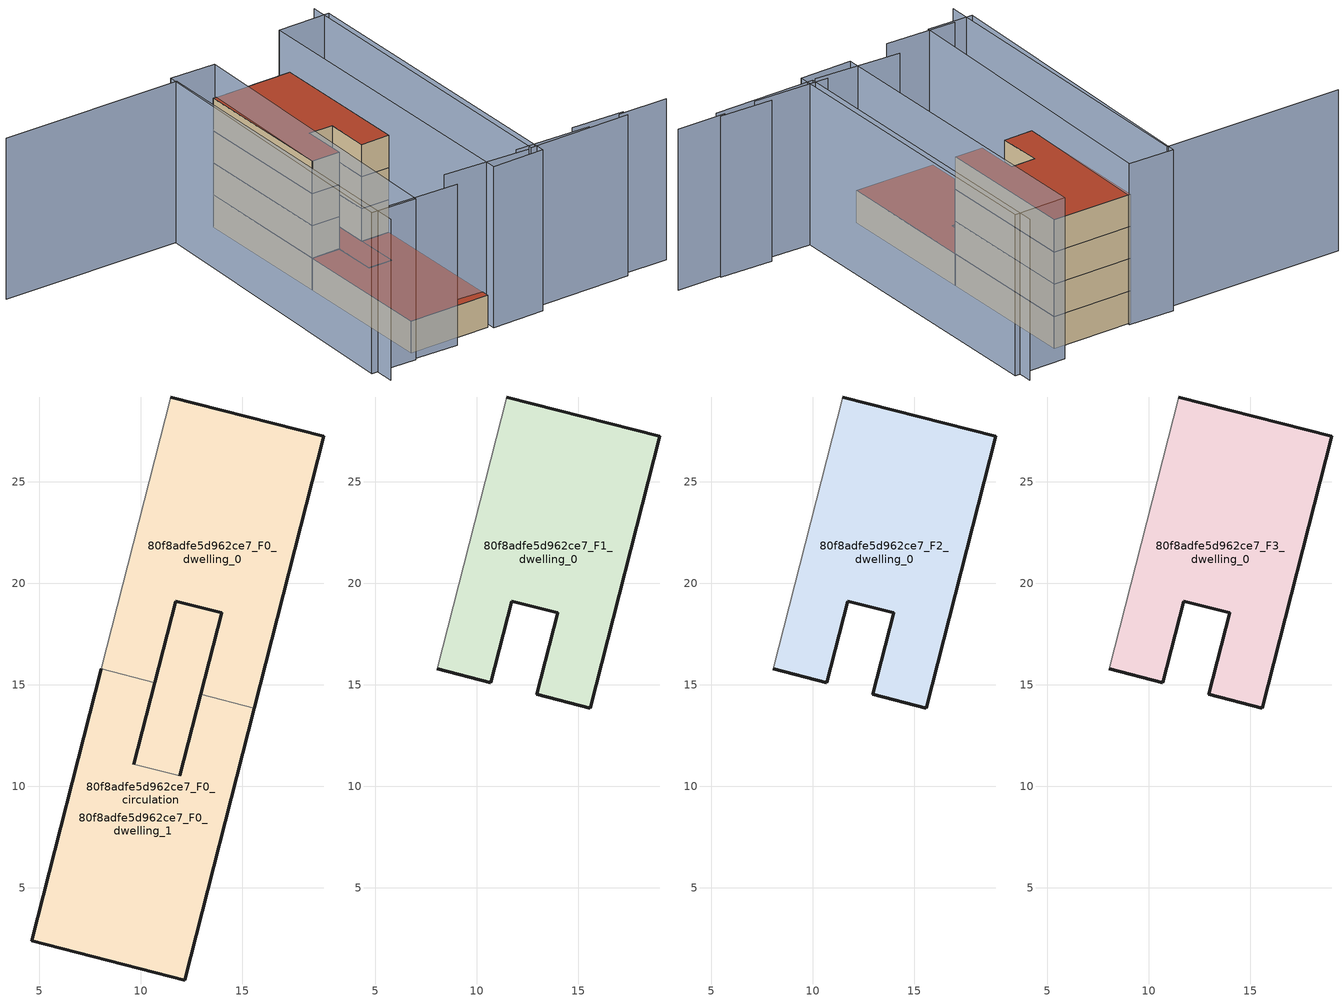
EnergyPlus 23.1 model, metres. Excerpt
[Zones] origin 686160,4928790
80f8adfe5d962ce7_F0_dwelling_0
 floor ground (EU_floor_Construction): 13.99,18.54 12.96,14.52 11.93,10.5 9.67,11.08 11.72,19.12 z0; 19.02,27.24 15.6,13.85 12.96,14.52 13.99,18.54 11.72,19.12 10.7,15.1 8.06,15.77 11.47,29.17 z0
 wall outside (EU_wall_Construction): 10.7,15.1 11.72,19.12 13.99,18.54 12.96,14.52 / 15.6,13.85 19.02,27.24 11.47,29.17 z0:3
 wall adiabatic (EU_wall_Construction): 11.47,29.17 8.06,15.77 z0:3
 wall to 80f8adfe5d962ce7_F0_dwelling_1 (EU_wall_Construction): 8.06,15.77 10.7,15.1 / 12.96,14.52 15.6,13.85 z0:3
 roof outside (EU_floor_Construction): 11.93,10.5 12.96,14.52 13.99,18.54 11.72,19.12 9.67,11.08 z3
80f8adfe5d962ce7_F0_dwelling_1
 floor ground (EU_floor_Construction): 15.6,13.85 12.18,0.45 4.64,2.38 8.06,15.77 10.7,15.1 9.67,11.08 11.93,10.5 12.96,14.52 z0; 13.99,18.54 12.96,14.52 11.93,10.5 9.67,11.08 11.72,19.12 z0
 wall outside (EU_wall_Construction): 12.96,14.52 11.93,10.5 / 9.67,11.08 10.7,15.1 / 8.06,15.77 4.64,2.38 12.18,0.45 15.6,13.85 z0:3
 wall to 80f8adfe5d962ce7_F0_circulation (EU_wall_Construction): 11.93,10.5 9.67,11.08 z0:3
 roof outside (EU_roof_Construction): 11.93,10.5 12.96,14.52 13.99,18.54 11.72,19.12 9.67,11.08 z3; 12.18,0.45 15.6,13.85 12.96,14.52 11.93,10.5 9.67,11.08 10.7,15.1 8.06,15.77 4.64,2.38 z3
80f8adfe5d962ce7_F0_circulation
 floor ground (EU_floor_Construction): 13.99,18.54 12.96,14.52 11.93,10.5 9.67,11.08 11.72,19.12 z0; 19.02,27.24 15.6,13.85 12.96,14.52 13.99,18.54 11.72,19.12 10.7,15.1 8.06,15.77 11.47,29.17 z0; 15.6,13.85 12.18,0.45 4.64,2.38 8.06,15.77 10.7,15.1 9.67,11.08 11.93,10.5 12.96,14.52 z0
 wall outside (EU_wall_Construction): 11.93,10.5 13.99,18.54 11.72,19.12 9.67,11.08 z0:3
 roof outside (EU_roof_Construction): 15.6,13.85 19.02,27.24 11.47,29.17 8.06,15.77 10.7,15.1 11.72,19.12 13.99,18.54 12.96,14.52 z3; 11.93,10.5 12.96,14.52 13.99,18.54 11.72,19.12 9.67,11.08 z3; 12.18,0.45 15.6,13.85 12.96,14.52 11.93,10.5 9.67,11.08 10.7,15.1 8.06,15.77 4.64,2.38 z3
80f8adfe5d962ce7_F1_dwelling_0
 floor to 80f8adfe5d962ce7_F0_dwelling_0 (EU_floor_Construction): 15.6,13.85 19.02,27.24 11.47,29.17 8.06,15.77 10.7,15.1 11.72,19.12 13.99,18.54 12.96,14.52 z3
 wall outside (EU_wall_Construction): 8.06,15.77 10.7,15.1 11.72,19.12 13.99,18.54 12.96,14.52 15.6,13.85 19.02,27.24 11.47,29.17 z3:6
 wall adiabatic (EU_wall_Construction): 11.47,29.17 8.06,15.77 z3:6
80f8adfe5d962ce7_F2_dwelling_0
 floor to 80f8adfe5d962ce7_F1_dwelling_0 (EU_floor_Construction): 19.02,27.24 15.6,13.85 12.96,14.52 13.99,18.54 11.72,19.12 10.7,15.1 8.06,15.77 11.47,29.17 z6
 wall outside (EU_wall_Construction): 8.06,15.77 10.7,15.1 11.72,19.12 13.99,18.54 12.96,14.52 15.6,13.85 19.02,27.24 11.47,29.17 z6:9
 wall adiabatic (EU_wall_Construction): 11.47,29.17 8.06,15.77 z6:9
80f8adfe5d962ce7_F3_dwelling_0
 floor to 80f8adfe5d962ce7_F2_dwelling_0 (EU_floor_Construction): 19.02,27.24 15.6,13.85 12.96,14.52 13.99,18.54 11.72,19.12 10.7,15.1 8.06,15.77 11.47,29.17 z9
 wall outside (EU_wall_Construction): 8.06,15.77 10.7,15.1 11.72,19.12 13.99,18.54 12.96,14.52 15.6,13.85 19.02,27.24 11.47,29.17 z9:12
 wall adiabatic (EU_wall_Construction): 11.47,29.17 8.06,15.77 z9:12
 roof outside (EU_roof_Construction): 15.6,13.85 19.02,27.24 11.47,29.17 8.06,15.77 10.7,15.1 11.72,19.12 13.99,18.54 12.96,14.52 z12
shading: 21.86,-0.58 26.72,-2.04 / 15.9,0.49 22.92,-1.57 / 8.77,2.3 16.68,-0.24 / 1.61,2.26 8.15,0.38 / 30.74,-3.3 26.2,-2.06 / 26.55,-2.68 17.02,-0.22 / 17.02,-0.22 24.63,29.24 / -9.27,34.23 7.53,29.82 / 7.53,29.82 -0.14,0.63 / 12.46,0.03 19.86,29.04 / 19.86,29.04 24.73,27.8 / 24.73,27.8 17.33,-1.21 / 17.33,-1.21 12.46,0.03 / 11.83,29.34 4,1.4 / 4,1.4 -0.24,2.59 / -0.24,2.59 7.59,30.53 / 7.59,30.53 11.83,29.34 z0:15
[Building]
EU S2 Campaign: North Axis=0; Terrain=City; Solar Distribution=FullExterior
[Site:Location]
Bologna: Latitude=44.5; Longitude=11.25; Time Zone=1; Elevation=37
[SizingPeriod:WeatherFileDays]
AnnualSizingPeriod: Begin Month=1; Begin Day of Month=1; End Month=12; End Day of Month=31; Day of Week for Start Day=Monday; Use Weather File Daylight Saving Period=No; Use Weather File Rain and Snow Indicators=No
[MATERIAL]
EU_InternalMass_Material: Roughness=MediumRough; Thickness=0.1; Conductivity=1; Density=1800; Specific Heat=900; Thermal Absorptance=0.9; Solar Absorptance=0.7; Visible Absorptance=0.7
[MATERIAL:NOMASS] Roughness=MediumRough; Thermal Absorptance=0.9; Solar Absorptance=0.7; Visible Absorptance=0.7
Name | Thermal Resistance
EU_wall_NoMass | 0.937881
EU_roof_NoMass | 0.548572
EU_floor_NoMass | 0.71348
[CONSTRUCTION]
EU_wall_Construction: EU_wall_NoMass
EU_roof_Construction: EU_roof_NoMass
EU_floor_Construction: EU_floor_NoMass
EU_InternalMass_Construction: EU_InternalMass_Material
[ZONE] Type=1; Multiplier=1; Ceiling Height=autocalculate; Floor Area=autocalculate; Part of Total Floor Area=Yes
Name | Volume
80f8adfe5d962ce7_F0_dwelling_0; 80f8adfe5d962ce7_F0_dwelling_1 | 351.921
80f8adfe5d962ce7_F1_dwelling_0 | 293.806
80f8adfe5d962ce7_F2_dwelling_0; 80f8adfe5d962ce7_F3_dwelling_0 | 293.804
80f8adfe5d962ce7_F0_circulation | 645.726
[INTERNALMASS] Construction=EU_InternalMass_Construction
Name | Zone or ZoneList | Surface Area
80f8adfe5d962ce7_F0_dwelling_0_EU_InternalMass | 80f8adfe5d962ce7_F0_dwelling_0 | 97.9347
80f8adfe5d962ce7_F0_dwelling_1_EU_InternalMass | 80f8adfe5d962ce7_F0_dwelling_1 | 97.9347
80f8adfe5d962ce7_F1_dwelling_0_EU_InternalMass | 80f8adfe5d962ce7_F1_dwelling_0 | 215.342
80f8adfe5d962ce7_F2_dwelling_0_EU_InternalMass | 80f8adfe5d962ce7_F2_dwelling_0 | 215.342
80f8adfe5d962ce7_F3_dwelling_0_EU_InternalMass | 80f8adfe5d962ce7_F3_dwelling_0 | 215.342
[OTHEREQUIPMENT] Fuel Type=Electricity; Design Level Calculation Method=Watts/Area; Power per Zone Floor Area=1; Fraction Latent=0; Fraction Radiant=0; Fraction Lost=0; Carbon Dioxide Generation Rate=0; EndUse Subcategory=EU_Step8_InternalGains
Name | Zone or ZoneList or Space or SpaceList | Schedule
EU_Step8_InternalGain_80f8adfe5d962ce7_F0_dwelling_0_f000 | 80f8adfe5d962ce7_F0_dwelling_0 | EU_Step8_GainSchedule_80f8adfe5d962ce7_F0_dwelling_0_f000
EU_Step8_InternalGain_80f8adfe5d962ce7_F0_dwelling_1_f000 | 80f8adfe5d962ce7_F0_dwelling_1 | EU_Step8_GainSchedule_80f8adfe5d962ce7_F0_dwelling_1_f000
EU_Step8_InternalGain_80f8adfe5d962ce7_F1_dwelling_0_f000 | 80f8adfe5d962ce7_F1_dwelling_0 | EU_Step8_GainSchedule_80f8adfe5d962ce7_F1_dwelling_0_f000
EU_Step8_InternalGain_80f8adfe5d962ce7_F2_dwelling_0_f000 | 80f8adfe5d962ce7_F2_dwelling_0 | EU_Step8_GainSchedule_80f8adfe5d962ce7_F2_dwelling_0_f000
EU_Step8_InternalGain_80f8adfe5d962ce7_F3_dwelling_0_f000 | 80f8adfe5d962ce7_F3_dwelling_0 | EU_Step8_GainSchedule_80f8adfe5d962ce7_F3_dwelling_0_f000
[ZONEINFILTRATION:DESIGNFLOWRATE]
EU_Circulation_Infiltration_80f8adfe5d962ce7_F0_circulation: Zone or ZoneList or Space or SpaceList=80f8adfe5d962ce7_F0_circulation; Schedule=EU_AlwaysOn; Design Flow Rate Calculation Method=Flow/Area; Flow Rate per Floor Area=0.0005; Constant Term Coefficient=1; Temperature Term Coefficient=0; Velocity Term Coefficient=0; Velocity Squared Term Coefficient=0
[ZONEVENTILATION:DESIGNFLOWRATE] Schedule=EU_AlwaysOn; Design Flow Rate Calculation Method=AirChanges/Hour; Air Changes per Hour=0.687892; Ventilation Type=Natural; Fan Pressure Rise=0; Fan Total Efficiency=1; Constant Term Coefficient=1; Temperature Term Coefficient=0; Velocity Term Coefficient=0; Velocity Squared Term Coefficient=0; Minimum Indoor Temperature=-100; Maximum Indoor Temperature=100; Delta Temperature=-100; Minimum Outdoor Temperature=-100; Maximum Outdoor Temperature=100; Maximum Wind Speed=40
Name | Zone or ZoneList or Space or SpaceList
EU_ConstantAir_80f8adfe5d962ce7_F0_dwelling_0 | 80f8adfe5d962ce7_F0_dwelling_0
EU_ConstantAir_80f8adfe5d962ce7_F0_dwelling_1 | 80f8adfe5d962ce7_F0_dwelling_1
EU_ConstantAir_80f8adfe5d962ce7_F1_dwelling_0 | 80f8adfe5d962ce7_F1_dwelling_0
EU_ConstantAir_80f8adfe5d962ce7_F2_dwelling_0 | 80f8adfe5d962ce7_F2_dwelling_0
EU_ConstantAir_80f8adfe5d962ce7_F3_dwelling_0 | 80f8adfe5d962ce7_F3_dwelling_0
[HVACTEMPLATE:THERMOSTAT] Constant Heating Setpoint=20; Constant Cooling Setpoint=50
EU_HeatOnly_80f8adfe5d962ce7_F0_dwelling_0; EU_HeatOnly_80f8adfe5d962ce7_F0_dwelling_1; EU_HeatOnly_80f8adfe5d962ce7_F1_dwelling_0; EU_HeatOnly_80f8adfe5d962ce7_F2_dwelling_0; EU_HeatOnly_80f8adfe5d962ce7_F3_dwelling_0
[HVACTEMPLATE:ZONE:IDEALLOADSAIRSYSTEM] System Availability Schedule=EU_AlwaysOn; Maximum Heating Supply Air Temperature=50; Minimum Cooling Supply Air Temperature=13; Maximum Heating Supply Air Humidity Ratio=0.0156; Minimum Cooling Supply Air Humidity Ratio=0.0077; Heating Limit=NoLimit; Cooling Limit=NoLimit; Heating Availability Schedule=EU_AlwaysOn; Cooling Availability Schedule=EU_CoolingOff; Dehumidification Control Type=ConstantSensibleHeatRatio; Cooling Sensible Heat Ratio=0.7; Dehumidification Setpoint=60; Humidification Control Type=None; Humidification Setpoint=30; Outdoor Air Method=None; Outdoor Air Flow Rate per Person=0.00944; Outdoor Air Flow Rate per Zone Floor Area=0; Outdoor Air Flow Rate per Zone=0; Demand Controlled Ventilation Type=None; Outdoor Air Economizer Type=NoEconomizer; Heat Recovery Type=None; Sensible Heat Recovery Effectiveness=0.7; Latent Heat Recovery Effectiveness=0.65
Name | Template Thermostat
80f8adfe5d962ce7_F0_dwelling_0 | EU_HeatOnly_80f8adfe5d962ce7_F0_dwelling_0
80f8adfe5d962ce7_F0_dwelling_1 | EU_HeatOnly_80f8adfe5d962ce7_F0_dwelling_1
80f8adfe5d962ce7_F1_dwelling_0 | EU_HeatOnly_80f8adfe5d962ce7_F1_dwelling_0
80f8adfe5d962ce7_F2_dwelling_0 | EU_HeatOnly_80f8adfe5d962ce7_F2_dwelling_0
80f8adfe5d962ce7_F3_dwelling_0 | EU_HeatOnly_80f8adfe5d962ce7_F3_dwelling_0
[SIZING:ZONE] Zone Cooling Design Supply Air Temperature Input Method=SupplyAirTemperature; Zone Cooling Design Supply Air Temperature=13; Zone Heating Design Supply Air Temperature Input Method=SupplyAirTemperature; Zone Heating Design Supply Air Temperature=50; Zone Cooling Design Supply Air Humidity Ratio=0.008; Zone Heating Design Supply Air Humidity Ratio=0.008; Cooling Design Air Flow Method=DesignDay; Cooling Design Air Flow Rate=0; Cooling Minimum Air Flow per Zone Floor Area=0.000762; Cooling Minimum Air Flow=0; Cooling Minimum Air Flow Fraction=0.2; Heating Design Air Flow Method=DesignDay; Heating Design Air Flow Rate=0; Heating Maximum Air Flow per Zone Floor Area=0.002032; Heating Maximum Air Flow=0.141576; Heating Maximum Air Flow Fraction=0.3; Account for Dedicated Outdoor Air System=No; Dedicated Outdoor Air System Control Strategy=NeutralSupplyAir; Dedicated Outdoor Air Low Setpoint Temperature for Design=autosize; Dedicated Outdoor Air High Setpoint Temperature for Design=autosize; Zone Load Sizing Method=Sensible Load Only No Latent Load; Zone Latent Cooling Design Supply Air Humidity Ratio Input Method=HumidityRatioDifference; Zone Cooling Design Supply Air Humidity Ratio Difference=0.005; Zone Latent Heating Design Supply Air Humidity Ratio Input Method=HumidityRatioDifference; Zone Humidification Design Supply Air Humidity Ratio Difference=0.005
80f8adfe5d962ce7_F0_dwelling_0; 80f8adfe5d962ce7_F0_dwelling_1; 80f8adfe5d962ce7_F1_dwelling_0; 80f8adfe5d962ce7_F2_dwelling_0; 80f8adfe5d962ce7_F3_dwelling_0
[SCHEDULE:CONSTANT]
Name | Hourly Value
EU_AlwaysOn | 1
EU_CoolingOff | 0
[SCHEDULE:FILE] Column Number=1; Rows to Skip at Top=0; Number of Hours of Data=8760; Column Separator=Comma; Interpolate to Timestep=No; Minutes per Item=60; Adjust Schedule for Daylight Savings=Yes
Name | File
EU_Step8_GainSchedule_80f8adfe5d962ce7_F0_dwelling_0_f000 | ../../schedules/80f8adfe5d962ce7/80f8adfe5d962ce7_F0_dwelling_0_f000_gain.csv
EU_Step8_GainSchedule_80f8adfe5d962ce7_F0_dwelling_1_f000 | ../../schedules/80f8adfe5d962ce7/80f8adfe5d962ce7_F0_dwelling_1_f000_gain.csv
EU_Step8_GainSchedule_80f8adfe5d962ce7_F1_dwelling_0_f000 | ../../schedules/80f8adfe5d962ce7/80f8adfe5d962ce7_F1_dwelling_0_f000_gain.csv
EU_Step8_GainSchedule_80f8adfe5d962ce7_F2_dwelling_0_f000 | ../../schedules/80f8adfe5d962ce7/80f8adfe5d962ce7_F2_dwelling_0_f000_gain.csv
EU_Step8_GainSchedule_80f8adfe5d962ce7_F3_dwelling_0_f000 | ../../schedules/80f8adfe5d962ce7/80f8adfe5d962ce7_F3_dwelling_0_f000_gain.csv
